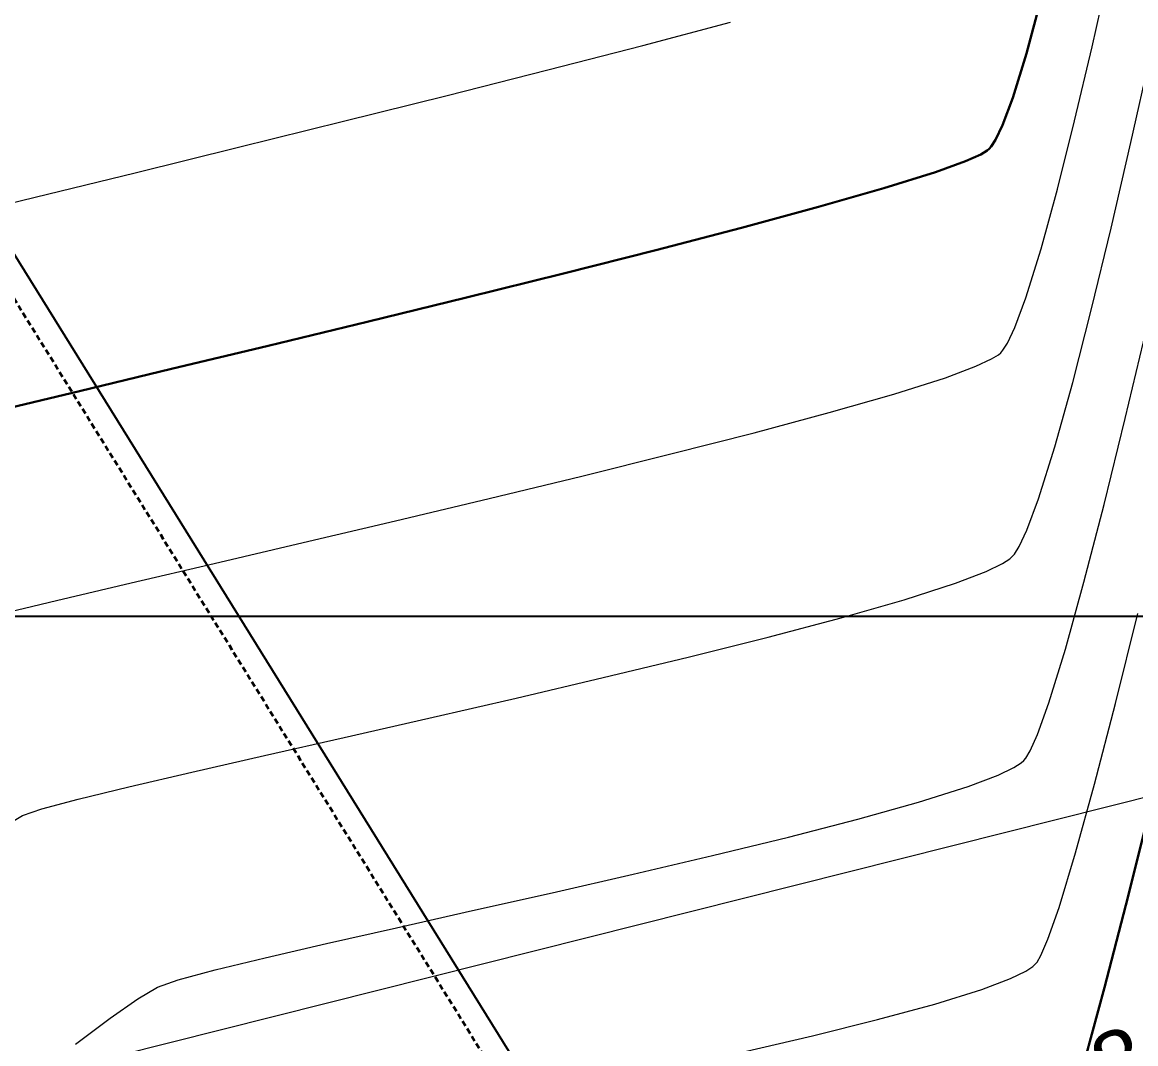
# Model space of a CAD drawing. Header units: millimetres. Extents: x 736950 to 740938, y 8500595 to 8502163.
# Drawn here: x 737727.71 to 737762.97, y 8501186.46 to 8501218.81 of the extents above; entities that cross this region are included whole.
import ezdxf

# ---------------------------------------------------------------- set-up
doc = ezdxf.new("R2010")
doc.units = ezdxf.units.MM
doc.linetypes.add('DASHED', pattern=[0.75, 0.5, -0.25])
for name, color, linetype, lineweight in [('CONT-MJR', 80, 'Continuous', 30), ('CONT-MNR', 96, 'Continuous', 15), ('COTAS', 40, 'Continuous', 5), ('PERIMETRO', 7, 'Continuous', 35), ('pista', 251, 'Continuous', 5), ('saiwite', 5, 'Continuous', 5)]:
    doc.layers.add(name, color=color, linetype=linetype, lineweight=lineweight)
doc.layers.add('Cuadricula Coordenadas', color=5, linetype='Continuous')
doc.styles.add('COTAS', font='arial.ttf')
doc.dimstyles.new('Copy of GenDist', dxfattribs={"dimtxt": 2, "dimasz": 2, "dimexe": 0.18, "dimexo": 0.0625, "dimgap": 1, "dimtad": 2, "dimdec": 3, "dimzin": 1, "dimdsep": 46, "dimtxsty": 'COTAS', "dimcen": 0.09, "dimadec": 3, "dimazin": 0, "dimtfac": 1, "dimtdec": 3, "dimtofl": 0, "dimtmove": 0, "dimatfit": 3, "dimfxl": 1, "dimtolj": 1, "dimtzin": 0, "dimarcsym": 0})

# ---------------------------------------------------------------- blocks, each defined once
blk = doc.blocks.new('*D150')
at = {"layer": 'COTAS', "color": 0, "lineweight": -2, "transparency": 16777216}
for p, q in [((737683.2540695663, 8501281.362516567), (737683.9830056843, 8501281.815045748)), ((737684.8849491067, 8501280.020916972), (737744.1766791097, 8501184.513521349)), ((737744.6555406898, 8501182.456740092), (737745.3844768079, 8501182.909269273))]:
    blk.add_line(p, q, dxfattribs=at)
at = {"layer": 'COTAS', "color": 0, "transparency": 16777216}
for points in [[(737685.1681475108, 8501280.196728732), (737684.6017507026, 8501279.845105212), (737683.8300785464, 8501281.720107397)], [(737744.4598775138, 8501184.68933311), (737743.8934807056, 8501184.337709589), (737745.23154967, 8501182.814330924)]]:
    blk.add_solid(points, dxfattribs=at)
at = {"layer": 'Defpoints', "color": 0, "transparency": 16777216}
for p in [(737683.200969866, 8501281.32955186), (737745.23154967, 8501182.814330924), (737744.6024409896, 8501182.423775388)]:
    blk.add_point(p, dxfattribs=at)
at = {"layer": 'COTAS', "color": 0, "transparency": 16777216, "insert": (737716.247970053, 8501233.333242854), "char_height": 2, "attachment_point": 5, "rotation": 301.8323302588892, "style": 'COTAS'}
blk.add_mtext('\\A1;116.415', dxfattribs=at)
blk = doc.blocks.new('*D152')
at = {"layer": 'COTAS', "color": 0, "lineweight": -2, "transparency": 16777216}
for p, q in [((737759.8696765522, 8501182.613707311), (737769.7820703299, 8501186.760631787)), ((737760.1293097031, 8501181.993106179), (737759.8002066165, 8501182.779761303)), ((737754.3161535049, 8501180.290349185), (737758.0246322053, 8501181.841819135)), ((737752.7307423088, 8501178.897859875), (737752.4016392222, 8501179.684515))]:
    blk.add_line(p, q, dxfattribs=at)
at = {"layer": 'COTAS', "color": 0, "transparency": 16777216}
for points in [[(737757.8959841756, 8501182.149326526), (737758.1532802344, 8501181.534311745), (737759.8696765522, 8501182.613707311)], [(737754.1875054752, 8501180.597856576), (737754.4448015341, 8501179.982841795), (737752.4711091579, 8501179.518461008)]]:
    blk.add_solid(points, dxfattribs=at)
at = {"layer": 'Defpoints', "color": 0, "transparency": 16777216}
for p in [(737759.8696765522, 8501182.613707311), (737760.1534312088, 8501181.935448542), (737752.7548638145, 8501178.840202238)]:
    blk.add_point(p, dxfattribs=at)
at = {"layer": 'COTAS', "color": 0, "transparency": 16777216, "insert": (737764.9683462745, 8501186.937665615), "char_height": 2, "attachment_point": 5, "rotation": 22.70236292925084, "style": 'COTAS'}
blk.add_mtext('\\A1;8.020', dxfattribs=at)
blk = doc.blocks.new('*D153')
at = {"layer": 'COTAS', "color": 0, "lineweight": -2, "transparency": 16777216}
for p, q in [((737818.0385703878, 8501217.565420175), (737817.5595984412, 8501218.345172472)), ((737761.44012939, 8501183.661887297), (737815.9496407742, 8501217.14499069)), ((737760.1207185066, 8501181.988703862), (737759.6417465601, 8501182.768456161))]:
    blk.add_line(p, q, dxfattribs=at)
at = {"layer": 'COTAS', "color": 0, "transparency": 16777216}
for points in [[(737815.7751730308, 8501217.429019064), (737816.1241085171, 8501216.860962316), (737817.6538110226, 8501218.191797148)], [(737761.2656616466, 8501183.945915671), (737761.6145971329, 8501183.377858924), (737759.7359591415, 8501182.615080837)]]:
    blk.add_solid(points, dxfattribs=at)
at = {"layer": 'Defpoints', "color": 0, "transparency": 16777216}
for p in [(737817.6538110226, 8501218.191797148), (737818.0712830899, 8501217.512164854), (737760.1534312088, 8501181.935448542)]:
    blk.add_point(p, dxfattribs=at)
at = {"layer": 'COTAS', "color": 0, "transparency": 16777216, "insert": (737787.6370107504, 8501202.125627412), "char_height": 2, "attachment_point": 5, "rotation": 31.560811543288352, "style": 'COTAS'}
blk.add_mtext('\\A1;67.972', dxfattribs=at)

msp = doc.modelspace()

# ---------------------------------------------------------------- hatches: boundary and pattern name
at = {"layer": 'pista'}
h = msp.add_hatch(dxfattribs=at)
h.set_pattern_fill('HONEY', color=256, scale=3, angle=9.94991650582834, style=0)
h.set_pattern_definition([(9.94991650582834, (1479841.21072825, -18.49207214638591), (0.4979252195647159, 0.4170677100899267), [0.375, -0.75]), (129.9499165058283, (1479841.21072825, -18.49207214638591), (-0.6101538418184378, 0.222682034283025), [0.3749999999999999, -0.7499999999999998]), (69.94991650582834, (1479841.21072825, -18.49207214638591), (-0.112228622253722, 0.6397497443729518), [-0.75, 0.375])])
h.paths.add_polyline_path([(737744.7999806425, 8501250.923935566), (737743.4751223363, 8501250.754223157), (737756.465848178, 8501242.026572531), (737763.5739612179, 8501242.006896213), (737770.002546867, 8501243.455222024), (737769.8468594846, 8501244.342704736), (737763.4750639071, 8501242.907173423), (737756.7405500773, 8501242.925815564)])
h.paths.add_polyline_path([(737794.2809870465, 8501256.017245878), (737809.7820272583, 8501263.709828075), (737823.391616501, 8501273.483615467), (737837.0791595323, 8501280.557800073), (737851.5530432165, 8501285.77819753), (737870.8510758049, 8501293.050216693, -0.9976846880626209), (737871.0089264096, 8501292.63424804), (737865.2748787645, 8501289.581801567, 0.7845063948290762), (737866.1540430214, 8501286.121818589), (737883.2588851704, 8501291.348365877), (737897.4188924351, 8501296.516943583), (737903.2981396064, 8501301.44146652, -0.5512150924587264), (737904.1219025984, 8501301.177325813), (737906.855912117, 8501297.98174819, 0.5618964424650519), (737910.2738656431, 8501298.536066804), (737914.22079628, 8501308.558674501), (737925.6412323939, 8501300.72656757, 0.340189525830376), (737928.7023693406, 8501300.894137181), (737936.9171069289, 8501306.117412793, -0.358727273887905), (737938.1716059428, 8501305.962964654), (737943.1732157968, 8501301.051021611, 0.3417074120720416), (737946.0555081918, 8501300.709858142), (737955.8779356404, 8501307.072689936), (737971.8320576148, 8501314.464803053), (737988.5677626224, 8501323.411181662), (738023.1375471824, 8501336.282937778), (738044.4246208373, 8501357.728329657), (738061.4456776979, 8501362.208386911), (738078.9085143938, 8501363.070318012), (738112.0997810266, 8501372.051506756), (738118.6561313582, 8501373.365123207), (738128.3493353954, 8501376.976906104), (738155.2251721952, 8501366.826195797), (738176.6167526407, 8501363.543890122), (738193.8053773039, 8501353.328603027), (738204.7313956148, 8501340.877429372), (738207.705198212, 8501335.751671141), (738214.35685511, 8501331.742925933), (738229.9282901662, 8501313.374534177), (738233.5603594936, 8501308.186787868), (738234.53883727, 8501308.358438132), (738230.6417003467, 8501313.924784988), (738214.9478837823, 8501332.43754055), (738208.3676942562, 8501336.403214611), (738205.4657963786, 8501341.405035153), (738194.387784551, 8501354.029418997), (738176.9261677533, 8501364.406946706), (738155.4549153853, 8501367.70147717), (738128.3514754312, 8501377.93815071), (738118.4090486554, 8501374.233504975), (738111.8936108743, 8501372.928085677), (738078.7671659255, 8501363.964436961), (738061.3074614278, 8501363.102660457), (738043.958527311, 8501358.536303693), (738022.6381405202, 8501337.057350922), (737988.196920163, 8501324.233464561), (737971.4304040315, 8501315.270615296), (737955.4419368334, 8501307.862588815), (737945.5806043665, 8501301.47455489, -0.3391433520832071), (737943.8038299843, 8501301.693147572), (737938.8116631231, 8501306.59581691, 0.3560082385246841), (737936.4342009705, 8501306.876887502), (737928.158540546, 8501301.61487459, -0.3502196171718997), (737926.1502499409, 8501301.468794718), (737914.5128481541, 8501309.44969617, 0.4302069892023044), (737913.4330382891, 8501309.014522241), (737909.4507249827, 8501298.90206584, -0.5704007069138802), (737907.5397775185, 8501298.566836312), (737904.9064502402, 8501301.644734057, 0.4931454261128044), (737902.7202336333, 8501302.131411942), (737896.9620044216, 8501297.308254998), (737882.9728831241, 8501292.20205278), (737866.0373022418, 8501287.027224885, -0.7384715771871906), (737865.6977918843, 8501288.787355538), (737871.5108758068, 8501291.881875956, 0.9119586051647783), (737870.5337161538, 8501293.892406015), (737851.2416702455, 8501286.62264278), (737836.7183275839, 8501281.384406622), (737822.9200107896, 8501274.252970394), (737809.3164408724, 8501264.483505804), (737793.8201376351, 8501256.79327439), (737778.9884914039, 8501246.402265295), (737769.846859484, 8501244.34270474), (737770.0025468671, 8501243.455222024), (737779.3594973255, 8501245.563292695)])
h.paths.add_polyline_path([(738260.5182952256, 8501271.251537092), (738234.538837269, 8501308.358438132), (738233.56035949, 8501308.186787868), (738259.6897886079, 8501270.86568047), (738269.3749442189, 8501234.589470252), (738274.5057655985, 8501215.583008338), (738279.7983711922, 8501189.602392923), (738280.7089290785, 8501189.641305126), (738275.382018582, 8501215.790318219), (738270.2441657205, 8501234.822827347)])

# ---------------------------------------------------------------- linework, layer by layer
at = {"layer": 'CONT-MJR', "extrusion": (0.9658299101821127, -0.2591767439366665, 0), "elevation": -1490767.752250723}
msp.add_lwpolyline([(8401940.554690413, 3635.000000000013), (8401942.324496385, 3635.000000000013)], dxfattribs=at)
at = {"layer": 'CONT-MJR', "extrusion": (0.9559286108463918, -0.2935992012340762, 0), "elevation": -1790705.337509464}
msp.add_lwpolyline([(8343161.472101859, 3635), (8343162.947582714, 3635)], dxfattribs=at)
at = {"layer": 'CONT-MJR', "extrusion": (0.9370491692137899, -0.349197443398067, 0), "elevation": -2277286.505775427}
msp.add_lwpolyline([(8223680.44211542, 3635), (8223681.360921214, 3635)], dxfattribs=at)
at = {"layer": 'CONT-MJR', "extrusion": (0.9019739432048801, -0.4317904651326145, 0), "elevation": -3005304.641776976}
msp.add_lwpolyline([(7986431.596340754, 3635.000000000006), (7986432.110368961, 3635.000000000006)], dxfattribs=at)
at = {"layer": 'CONT-MJR', "extrusion": (0.8397619618845151, -0.5429547378666755, 0), "elevation": -3996233.45464227}
msp.add_lwpolyline([(7539566.299399751, 3635.000000000003), (7539566.55311922, 3635.000000000003)], dxfattribs=at)
at = {"layer": 'CONT-MJR', "elevation": 3635}
for points in [[(737757.5863275499, 8501214.410530467), (737758.0679582104, 8501214.625374975)], [(737758.2692070811, 8501214.746067373), (737758.3321469158, 8501214.799302967)], [(737758.3321469158, 8501214.799302967), (737758.3977000873, 8501214.875161637)], [(737752.9219683612, 8501212.959319027), (737754.9927654727, 8501213.551946111)], [(737741.7761293214, 8501210.092853388), (737744.8475592285, 8501210.854744641)], [(737735.4966115388, 8501208.56587745), (737738.6350755175, 8501209.325044535)], [(737729.5163079372, 8501207.131706117), (737732.4329511046, 8501207.829911523)], [(737726.8188957573, 8501206.485820612), (737729.5163079372, 8501207.131706117)]]:
    msp.add_lwpolyline(points, dxfattribs=at)
at = {"layer": 'CONT-MJR', "extrusion": (0.5143173802599421, -0.8575999255845059, 0), "elevation": -6911199.233321588}
msp.add_lwpolyline([(5005023.699330691, 3635), (5005023.933995904, 3635)], dxfattribs=at)
at = {"layer": 'CONT-MJR', "extrusion": (0.3399652572508223, -0.9404379957564359, 0), "elevation": -7744053.094110413}
msp.add_lwpolyline([(3583931.796016322, 3635), (3583932.809860375, 3635)], dxfattribs=at)
at = {"layer": 'CONT-MJR', "extrusion": (0.2990063414244475, -0.9542511240695327, 0), "elevation": -7891699.166645298}
msp.add_lwpolyline([(3245920.292969701, 3635), (3245922.011704498, 3635)], dxfattribs=at)
at = {"layer": 'CONT-MJR', "extrusion": (0.2609909179478351, -0.9653412561103698, 0), "elevation": -8014024.784287575}
msp.add_lwpolyline([(2930920.189820312, 3635.00000000001), (2930922.706314742, 3635.00000000001)], dxfattribs=at)
at = {"layer": 'CONT-MJR', "extrusion": (0.2517464402772628, -0.9677932267833489, 0), "elevation": -8041689.625494301}
msp.add_lwpolyline([(2854137.059178505, 3635), (2854139.865088772, 3635)], dxfattribs=at)
at = {"layer": 'CONT-MJR', "extrusion": (0.2453426719306214, -0.9694364204680694, 0), "elevation": -8060383.128564711}
msp.add_lwpolyline([(2800906.509985233, 3635), (2800909.531939253, 3635)], dxfattribs=at)
at = {"layer": 'CONT-MJR', "extrusion": (0.2374518360200581, -0.971399313140947, 0), "elevation": -8082891.505814062}
msp.add_lwpolyline([(2735266.566012563, 3635.00000000001), (2735269.799547692, 3635.00000000001)], dxfattribs=at)
at = {"layer": 'CONT-MJR', "extrusion": (0.2335792379979687, -0.9723377703125022, 0), "elevation": -8093726.486764248}
msp.add_lwpolyline([(2703030.755915994, 3635), (2703033.90673511, 3635)], dxfattribs=at)
at = {"layer": 'CONT-MJR', "extrusion": (0.9700797576393094, -0.2427864572385763, 0), "elevation": -1348285.384187294}
msp.add_lwpolyline([(8425951.946810992, 3630.000000000011), (8425954.980169361, 3630.000000000011)], dxfattribs=at)
at = {"layer": 'CONT-MJR', "extrusion": (0.9680021363551284, -0.2509419534711309, 0), "elevation": -1419149.605583044}
msp.add_lwpolyline([(8414303.809736153, 3630.000000000006), (8414306.512372509, 3630.000000000006)], dxfattribs=at)
at = {"layer": 'CONT-MJR', "extrusion": (0.9647051954525527, -0.2633322727408328, 0), "elevation": -1526914.399689476}
msp.add_lwpolyline([(8395414.704484804, 3630.00000000001), (8395417.001054078, 3630.00000000001)], dxfattribs=at)
at = {"layer": 'CONT-MNR', "extrusion": (0.975327259356643, -0.220763985187484, 0), "elevation": -1157203.780789335}
msp.add_lwpolyline([(8454340.873775443, 3634.000000000003), (8454343.388855837, 3634.000000000003)], dxfattribs=at)
at = {"layer": 'CONT-MNR', "extrusion": (0.2548967543776243, -0.9669682748713906, 0), "elevation": -8032358.769770634}
msp.add_lwpolyline([(2880311.192199186, 3636.000000000013), (2880314.062029309, 3636.000000000013)], dxfattribs=at)
at = {"layer": 'CONT-MNR'}
for points, elevation in [([(737744.3490180221, 8501217.30044667), (737747.3642024247, 8501218.077242306)], 3636), ([(737761.0363724785, 8501215.685972208), (737761.5913936964, 8501218.032407327)], 3634), ([(737741.1635500256, 8501216.493572814), (737744.3490180221, 8501217.30044667)], 3636), ([(737737.8776645594, 8501215.671827761), (737741.1635500256, 8501216.493572814)], 3636), ([(737734.5612277474, 8501214.850418545), (737737.8776645594, 8501215.671827761)], 3636), ([(737762.1960165063, 8501212.293670518), (737762.8233627699, 8501214.999639265)], 3633), ([(737731.2841057138, 8501214.04455219), (737734.5612277474, 8501214.850418545)], 3636), ([(737725.1272704778, 8501212.540276187), (737728.1161645825, 8501213.269435728)], 3636), ([(737761.5768589398, 8501209.732942829), (737762.1960165063, 8501212.293670518)], 3633), ([(737759.4963044643, 8501210.083689015), (737759.9764590696, 8501211.631865645)], 3634), ([(737758.7655646722, 8501208.423025416), (737758.9103430721, 8501208.649081206)], 3634), ([(737758.6261093089, 8501208.28207392), (737758.6974434135, 8501208.343826113)], 3634), ([(737758.6974434135, 8501208.343826113), (737758.7655646722, 8501208.423025416)], 3634), ([(737756.9460778629, 8501207.553525018), (737757.9115213596, 8501207.913539106)], 3634), ([(737757.9115213596, 8501207.913539106), (737758.4100712257, 8501208.146287642)], 3634), ([(737745.428262587, 8501204.438629825), (737748.2500257862, 8501205.137276748)], 3634), ([(737742.496265038, 8501203.729408873), (737745.428262587, 8501204.438629825)], 3634), ([(737761.3357911832, 8501201.075608004), (737761.9714001184, 8501203.53869142)], 3632), ([(737733.7831949037, 8501201.674601397), (737736.5992983354, 8501202.333764702)], 3634), ([(737758.9825860802, 8501201.817595532), (737759.062739912, 8501201.888349257)], 3633), ([(737728.787912186, 8501200.501742125), (737731.1545885672, 8501201.059383884)], 3634), ([(737760.7493706943, 8501198.954876103), (737761.3357911832, 8501201.075608004)], 3632), ([(737726.7575986219, 8501200.01530607), (737728.787912186, 8501200.501742125)], 3634), ([(737753.63978174, 8501199.947090968), (737755.642587903, 8501200.519058013)], 3633), ([(737746.1116704455, 8501198.056575859), (737748.7979963203, 8501198.703564469)], 3633), ([(737743.3501580484, 8501197.409150904), (737746.1116704455, 8501198.056575859)], 3633), ([(737737.9068804511, 8501196.16213366), (737740.58978582, 8501196.77357503)], 3633), ([(737733.078777057, 8501195.060796112), (737735.3777686335, 8501195.58711221)], 3633), ([(737758.6145928643, 8501194.965464408), (737759.1190377887, 8501195.211320223)], 3632), ([(737759.1190377887, 8501195.211320223), (737759.347797751, 8501195.361873826)], 3632), ([(737759.347797751, 8501195.361873826), (737759.42803641, 8501195.4328724)], 3632), ([(737759.42803641, 8501195.4328724), (737759.4906242447, 8501195.507250613)], 3632), ([(737731.0862324128, 8501194.59547078), (737733.078777057, 8501195.060796112)], 3633), ([(737757.6672215671, 8501194.604099901), (737758.6145928643, 8501194.965464408)], 3632), ([(737729.476461393, 8501194.20342164), (737731.0862324128, 8501194.59547078)], 3633), ([(737727.7105469861, 8501193.688293628), (737728.3257906866, 8501193.896934116)], 3633), ([(737744.4945815585, 8501191.244133234), (737747.0548932155, 8501191.828743653)], 3632), ([(737741.9711307224, 8501190.676232079), (737744.4945815585, 8501191.244133234)], 3632), ([(737737.3481991971, 8501189.636081556), (737739.5628876281, 8501190.136421187)], 3632), ([(737735.4054123508, 8501189.186594179), (737737.3481991971, 8501189.636081556)], 3632), ([(737733.8128740095, 8501188.799340056), (737735.4054123508, 8501189.186594179)], 3632), ([(737759.4913239285, 8501188.760111), (737759.714233613, 8501188.90724502)], 3631), ([(737759.714233613, 8501188.90724502), (737759.7933329077, 8501188.977395548)], 3631), ([(737759.7933329077, 8501188.977395548), (737759.8486397066, 8501189.04456357)], 3631), ([(737732.6489310958, 8501188.485700179), (737733.8128740095, 8501188.799340056)], 3632), ([(737759.0046679067, 8501188.523512179), (737759.4913239285, 8501188.760111)], 3631), ([(737730.488824591, 8501187.267447738), (737731.3712549136, 8501187.887130992)], 3632), ([(737754.793879028, 8501187.226659894), (737756.6075699378, 8501187.719153205)], 3631), ([(737729.3987327807, 8501186.449316364), (737730.488824591, 8501187.267447738)], 3632)]:
    msp.add_lwpolyline(points, dxfattribs=dict(at, elevation=elevation))
at = {"layer": 'CONT-MNR', "extrusion": (0.9757018475758944, -0.219102498016308, 0), "elevation": -1142800.892766807}
msp.add_lwpolyline([(8456296.859330289, 3633), (8456299.700125342, 3633)], dxfattribs=at)
at = {"layer": 'CONT-MNR', "extrusion": (0.9698873145195037, -0.2435540948827292, 0), "elevation": -1354960.821475392}
msp.add_lwpolyline([(8424903.746109918, 3634.00000000001), (8424905.973272115, 3634.00000000001)], dxfattribs=at)
at = {"layer": 'CONT-MNR', "extrusion": (0.237664541778956, -0.9713472940102315, 0), "elevation": -8082298.690384568}
msp.add_lwpolyline([(2737027.165597357, 3636.00000000001), (2737030.426986102, 3636.00000000001)], dxfattribs=at)
at = {"layer": 'CONT-MNR', "extrusion": (0.9646433929821643, -0.2635585786421262, 0), "elevation": -1528891.967532499}
msp.add_lwpolyline([(8395080.603796916, 3634), (8395082.567227354, 3634)], dxfattribs=at)
at = {"layer": 'CONT-MNR', "extrusion": (0.9369999626265471, -0.3493294577298766, 0), "elevation": -2278442.488118181}
msp.add_lwpolyline([(8223353.656595774, 3634.000000000013), (8223354.655476143, 3634.000000000013)], dxfattribs=at)
at = {"layer": 'CONT-MNR', "extrusion": (0.9687762037503074, -0.2479368206764439, 0), "elevation": -1393037.053387244}
msp.add_lwpolyline([(8418685.540812278, 3633.000000000013), (8418687.95214917, 3633.000000000013)], dxfattribs=at)
at = {"layer": 'CONT-MNR', "extrusion": (0.9031644553096012, -0.4292947316999257, 0), "elevation": -2983206.461722601}
msp.add_lwpolyline([(7994705.492495663, 3634.000000000004), (7994706.044617636, 3634.000000000004)], dxfattribs=at)
at = {"layer": 'CONT-MNR', "extrusion": (0.9729698931190415, -0.230931996665514, 0), "elevation": -1245379.698107431}
msp.add_lwpolyline([(8441790.751507347, 3632.000000000003), (8441793.744366223, 3632.000000000003)], dxfattribs=at)
at = {"layer": 'CONT-MNR', "extrusion": (0.5321460104519264, -0.8466525990984131, 0), "elevation": -6804974.777934275}
msp.add_lwpolyline([(5148509.0744619, 3634), (5148509.329629231, 3634)], dxfattribs=at)
at = {"layer": 'CONT-MNR', "extrusion": (0.3028586274197413, -0.9530354934615134, 0), "elevation": -7878516.479733938}
msp.add_lwpolyline([(3277770.889088987, 3634.000000000003), (3277772.606230898, 3634.000000000003)], dxfattribs=at)
at = {"layer": 'CONT-MNR', "extrusion": (0.9636366781006478, -0.2672159288275098, 0), "elevation": -1560724.49168155}
msp.add_lwpolyline([(8389214.632447882, 3633.00000000001), (8389216.741046626, 3633.00000000001)], dxfattribs=at)
at = {"layer": 'CONT-MNR', "extrusion": (0.2751614247521387, -0.9613980394864415, 0), "elevation": -7970041.97314737}
msp.add_lwpolyline([(3048478.621143061, 3634.000000000013), (3048480.747695121, 3634.000000000013)], dxfattribs=at)
at = {"layer": 'CONT-MNR', "extrusion": (0.2586018340928763, -0.9659840016293234, 0), "elevation": -8021245.07616611}
msp.add_lwpolyline([(2911082.969059207, 3634.000000000013), (2911085.430793472, 3634.000000000013)], dxfattribs=at)
at = {"layer": 'CONT-MNR', "extrusion": (0.9710728004645286, -0.2387836179430616, 0), "elevation": -1313527.554195351}
msp.add_lwpolyline([(8431453.000347769, 3632.00000000001), (8431455.808403602, 3632.00000000001)], dxfattribs=at)
at = {"layer": 'CONT-MNR', "extrusion": (0.2477770400876511, -0.9688170820156934, 0), "elevation": -8053315.67699206}
msp.add_lwpolyline([(2821146.552944534, 3634.000000000013), (2821149.274919649, 3634.000000000013)], dxfattribs=at)
at = {"layer": 'CONT-MNR', "extrusion": (0.9543445348680799, -0.2987080661238128, 0), "elevation": -1835300.993671972}
msp.add_lwpolyline([(8333452.139628889, 3633.000000000009), (8333453.866845299, 3633.000000000009)], dxfattribs=at)
at = {"layer": 'CONT-MNR', "extrusion": (0.2314797533818473, -0.9728397215236841, 0), "elevation": -8099536.217639499}
msp.add_lwpolyline([(2685558.696699379, 3634.00000000001), (2685561.747355075, 3634.00000000001)], dxfattribs=at)
at = {"layer": 'CONT-MNR', "extrusion": (0.9367029616406338, -0.3501250657317543, 0), "elevation": -2285422.627129497}
msp.add_lwpolyline([(8221409.876232137, 3633), (8221410.93221006, 3633)], dxfattribs=at)
at = {"layer": 'CONT-MNR', "extrusion": (0.2291222157990326, -0.9733976629452844, 0), "elevation": -8106018.639604283}
msp.add_lwpolyline([(2665925.397294277, 3634.000000000003), (2665928.406514226, 3634.000000000003)], dxfattribs=at)
at = {"layer": 'CONT-MNR', "extrusion": (0.903676775732644, -0.4282152320988275, 0), "elevation": -2973648.345827939}
msp.add_lwpolyline([(7998258.760278814, 3633.00000000001), (7998259.33894105, 3633.00000000001)], dxfattribs=at)
at = {"layer": 'CONT-MNR', "extrusion": (-0.7590854988762227, 0.650990941101208, 0), "elevation": 4974183.211597475}
msp.add_lwpolyline([(-6933413.543024085, 3633.000000000009), (-6933413.650223101, 3633.000000000009)], dxfattribs=at)
at = {"layer": 'CONT-MNR', "extrusion": (0.8434408514679534, -0.5372220491333297, 0), "elevation": -3944776.951355045}
msp.add_lwpolyline([(7566601.500785942, 3633.000000000003), (7566601.779205773, 3633.000000000003)], dxfattribs=at)
at = {"layer": 'CONT-MNR', "extrusion": (0.2278886024923322, -0.9736872109944198, 0), "elevation": -8109390.227780057}
msp.add_lwpolyline([(2655646.219304362, 3634.000000000003), (2655648.918945793, 3634.000000000003)], dxfattribs=at)
at = {"layer": 'CONT-MNR', "extrusion": (-0.4383279795287759, 0.8988150990955933, 0), "elevation": 7317628.114993964}
msp.add_lwpolyline([(-4389422.683333282, 3633.000000000013), (-4389423.255285944, 3633.000000000013)], dxfattribs=at)
at = {"layer": 'CONT-MNR', "extrusion": (-0.5483815214519527, 0.8362282624559166, 0), "elevation": 6704371.831379592}
msp.add_lwpolyline([(-5278836.622779572, 3633), (-5278836.899022344, 3633)], dxfattribs=at)
at = {"layer": 'CONT-MNR', "extrusion": (0.3588795204363614, -0.9333838919819473, 0), "elevation": -7670118.14116078}
msp.add_lwpolyline([(3739517.700138653, 3633.000000000003), (3739518.742157491, 3633.000000000003)], dxfattribs=at)
at = {"layer": 'CONT-MNR', "extrusion": (0.3065043986131557, -0.9518692418766287, 0), "elevation": -7865905.943562088}
msp.add_lwpolyline([(3307902.256784078, 3633), (3307903.961128335, 3633)], dxfattribs=at)
at = {"layer": 'CONT-MNR', "extrusion": (0.2553404380432684, -0.9668512091836428, 0), "elevation": -8031017.110806941}
msp.add_lwpolyline([(2883995.731018199, 3633.000000000011), (2883998.117086228, 3633.000000000011)], dxfattribs=at)
at = {"layer": 'CONT-MNR', "extrusion": (0.9704639406798425, -0.2412462224370593, 0), "elevation": -1334909.982128578}
msp.add_lwpolyline([(8428087.744911449, 3631), (8428090.683153147, 3631)], dxfattribs=at)
at = {"layer": 'CONT-MNR', "extrusion": (0.2427386540423977, -0.9700917203201382, 0), "elevation": -8067862.324877164}
msp.add_lwpolyline([(2779253.531662581, 3633.00000000001), (2779256.144624438, 3633.00000000001)], dxfattribs=at)
at = {"layer": 'CONT-MNR', "extrusion": (0.9557876072530817, -0.2940579021577707, 0), "elevation": -1794702.149130445}
msp.add_lwpolyline([(8342283.207718342, 3632.00000000001), (8342284.986117725, 3632.00000000001)], dxfattribs=at)
at = {"layer": 'CONT-MNR', "extrusion": (0.2243791278829226, -0.9745019276381649, 0), "elevation": -8118899.052940242}
msp.add_lwpolyline([(2626420.74485908, 3633.000000000013), (2626423.577457098, 3633.000000000013)], dxfattribs=at)
at = {"layer": 'CONT-MNR', "extrusion": (0.9403895504431321, -0.3400992405421746, 0), "elevation": -2197468.722503763}
msp.add_lwpolyline([(8245347.690124455, 3632), (8245348.757662735, 3632)], dxfattribs=at)
at = {"layer": 'CONT-MNR', "extrusion": (0.9680508873987951, -0.2507538223166408, 0), "elevation": -1417516.223752924}
msp.add_lwpolyline([(8414585.613937369, 3631.000000000003), (8414588.252060246, 3631.000000000003)], dxfattribs=at)
at = {"layer": 'CONT-MNR', "extrusion": (0.221702971836854, -0.975114245757238, 0), "elevation": -8126078.797281198}
msp.add_lwpolyline([(2604116.602290419, 3633.000000000003), (2604119.195947346, 3633.000000000003)], dxfattribs=at)
at = {"layer": 'CONT-MNR', "extrusion": (0.9107710184971047, -0.4129117967141973, 0), "elevation": -2838313.916154919}
msp.add_lwpolyline([(8047272.349137227, 3632.000000000003), (8047272.918870365, 3632.000000000003)], dxfattribs=at)
at = {"layer": 'CONT-MNR', "extrusion": (0.8533798786398645, -0.5212895382919267, 0), "elevation": -3801995.17632975}
msp.add_lwpolyline([(7639335.494509287, 3632), (7639335.758231379, 3632)], dxfattribs=at)
at = {"layer": 'CONT-MNR', "extrusion": (0.3021463864793319, -0.9532615386857284, 0), "elevation": -7880951.035722674}
msp.add_lwpolyline([(3271879.59305892, 3632.000000000013), (3271881.239419208, 3632.000000000013)], dxfattribs=at)
at = {"layer": 'CONT-MNR', "extrusion": (0.9642156350883494, -0.2651192355359587, 0), "elevation": -1542468.900357467}
msp.add_lwpolyline([(8392577.378230063, 3631.000000000003), (8392579.638604242, 3631.000000000003)], dxfattribs=at)
at = {"layer": 'CONT-MNR', "extrusion": (0.2573819591429585, -0.9663097469795762, 0), "elevation": -8024908.561763461}
msp.add_lwpolyline([(2900928.012081529, 3633.000000000003), (2900929.202870209, 3633.000000000003)], dxfattribs=at)
at = {"layer": 'CONT-MNR', "extrusion": (0.2690903577572309, -0.963114935696714, 0), "elevation": -7989103.963082125}
msp.add_lwpolyline([(2998131.282244666, 3632.000000000003), (2998133.280226065, 3632.000000000003)], dxfattribs=at)
at = {"layer": 'CONT-MNR', "extrusion": (0.5140853956969641, -0.8577390080502902, 0), "elevation": -6912550.399447203}
msp.add_lwpolyline([(5003116.658660213, 3633.000000000003), (5003117.355798746, 3633.000000000003)], dxfattribs=at)
at = {"layer": 'CONT-MNR', "extrusion": (0.2492593780666782, -0.9684367622337624, 0), "elevation": -8048976.228646093}
msp.add_lwpolyline([(2833468.212429084, 3632.000000000003), (2833470.484970439, 3632.000000000003)], dxfattribs=at)
at = {"layer": 'CONT-MNR', "extrusion": (0.2364843598586964, -0.9716352955416053, 0), "elevation": -8085592.372505574}
msp.add_lwpolyline([(2727222.572263632, 3632.00000000001), (2727225.041289351, 3632.00000000001)], dxfattribs=at)
at = {"layer": 'CONT-MNR', "extrusion": (0.2280407039139027, -0.9736515995767951, 0), "elevation": -8108962.664657185}
msp.add_lwpolyline([(2656926.36881367, 3632.00000000001), (2656928.955802238, 3632.00000000001)], dxfattribs=at)
at = {"layer": 'CONT-MNR', "extrusion": (0.9572812262053467, -0.2891585273769183, 0), "elevation": -1751947.484826503}
msp.add_lwpolyline([(8351360.081514362, 3631.000000000013), (8351361.887055258, 3631.000000000013)], dxfattribs=at)
at = {"layer": 'CONT-MNR', "extrusion": (0.218723905162723, -0.9757867868086594, 0), "elevation": -8133987.729080076}
msp.add_lwpolyline([(2579290.022740606, 3632), (2579292.490741944, 3632)], dxfattribs=at)
at = {"layer": 'CONT-MNR', "extrusion": (0.9439081656720709, -0.3302080780017145, 0), "elevation": -2110783.662321649}
msp.add_lwpolyline([(8267956.815384219, 3631), (8267957.88157979, 3631)], dxfattribs=at)
at = {"layer": 'CONT-MNR', "extrusion": (0.917562931557086, -0.397590576639294, 0), "elevation": -2703051.535296307}
msp.add_lwpolyline([(8093702.550722228, 3631), (8093703.105977802, 3631)], dxfattribs=at)
at = {"layer": 'CONT-MNR', "extrusion": (0.8635085152969638, -0.5043342582153557, 0), "elevation": -3650378.959193891}
msp.add_lwpolyline([(7712926.696134687, 3631.000000000006), (7712926.943535105, 3631.000000000006)], dxfattribs=at)
at = {"layer": 'CONT-MNR', "extrusion": (0.352799168931858, -0.9356990682911842, 0), "elevation": -7694273.417099224}
msp.add_lwpolyline([(3689531.690428052, 3631.000000000006), (3689532.65931934, 3631.000000000006)], dxfattribs=at)
at = {"layer": 'CONT-MNR', "extrusion": (0.5119689648016245, -0.859003945904763, 0), "elevation": -6924858.373480237}
msp.add_lwpolyline([(4986058.521084266, 3632), (4986059.24363696, 3632)], dxfattribs=at)
at = {"layer": 'CONT-MNR', "extrusion": (0.3286779588429871, -0.944442057180221, 0), "elevation": -7786403.480688987}
msp.add_lwpolyline([(3490898.324175523, 3632.000000000013), (3490899.019824939, 3632.000000000013)], dxfattribs=at)
at = {"layer": 'CONT-MNR', "extrusion": (0.2963780001037356, -0.9550707204466642, 0), "elevation": -7900580.651669092}
msp.add_lwpolyline([(3224174.749415175, 3631.000000000003), (3224176.310040225, 3631.000000000003)], dxfattribs=at)
at = {"layer": 'CONT-MNR', "extrusion": (0.241703064999924, -0.9703502606634589, 0), "elevation": -8070811.646439349}
msp.add_lwpolyline([(2770641.444667394, 3631.000000000003), (2770643.56536813, 3631.000000000003)], dxfattribs=at)
at = {"layer": 'CONT-MNR', "extrusion": (0.2289392525654758, -0.9734407114122366, 0), "elevation": -8106500.682831404}
msp.add_lwpolyline([(2664411.596922606, 3631.000000000003), (2664413.880474214, 3631.000000000003)], dxfattribs=at)
at = {"layer": 'Cuadricula Coordenadas', "color": 8}
msp.add_line((736950.2264744169, 8501200), (738552.8979275209, 8501200), dxfattribs=at)
at = {"layer": 'PERIMETRO', "linetype": 'DASHED', "ltscale": 0.35}
msp.add_lwpolyline([(737683.200969866, 8501281.329551859), (737744.6024409891, 8501182.423775388), (737752.754863814, 8501178.840202238), (737760.1534312089, 8501181.935448542), (737818.0712830903, 8501217.512164854), (737892.6513328891, 8501224.540148428), (737966.6724460352, 8501242.248666123), (737994.6087461784, 8501268.421881564), (738169.7309229737, 8501324.89666196), (738221.1104446506, 8501260.626977284), (738220.501630505, 8501242.23256058), (738236.8284346196, 8501144.032219619), (738320.8206677334, 8501132.278902221)], dxfattribs=at)
at = {"layer": 'saiwite'}
msp.add_line((737654.7967425447, 8501166.99712218), (737796.2621935044, 8501202.568646956), dxfattribs=at)

# ---------------------------------------------------------------- dimensions: what is measured, and where the dimension line sits
at = {"layer": 'COTAS'}
for p1, p2, distance, picture, middle in [((737683.2009698659, 8501281.32955186), (737744.6024409891, 8501182.423775388), 0.7404804922133937, '*D150', (737716.247970053, 8501233.333242854)), ((737760.1534312089, 8501181.935448542), (737818.0712830903, 8501217.512164854), 0.7976107970436412, '*D153', (737787.6370107504, 8501202.125627412)), ((737752.754863814, 8501178.840202238), (737760.1534312089, 8501181.935448542), 0.7352221862809515, '*D152', (737764.9683462745, 8501186.937665615))]:
    dim = msp.add_aligned_dim(p1=p1, p2=p2, distance=distance, dimstyle='Copy of GenDist', dxfattribs=at)
    dim.commit()
    dim.dimension.update_dxf_attribs({"geometry": picture, "text_midpoint": middle})

doc.saveas('drawing.dxf')
